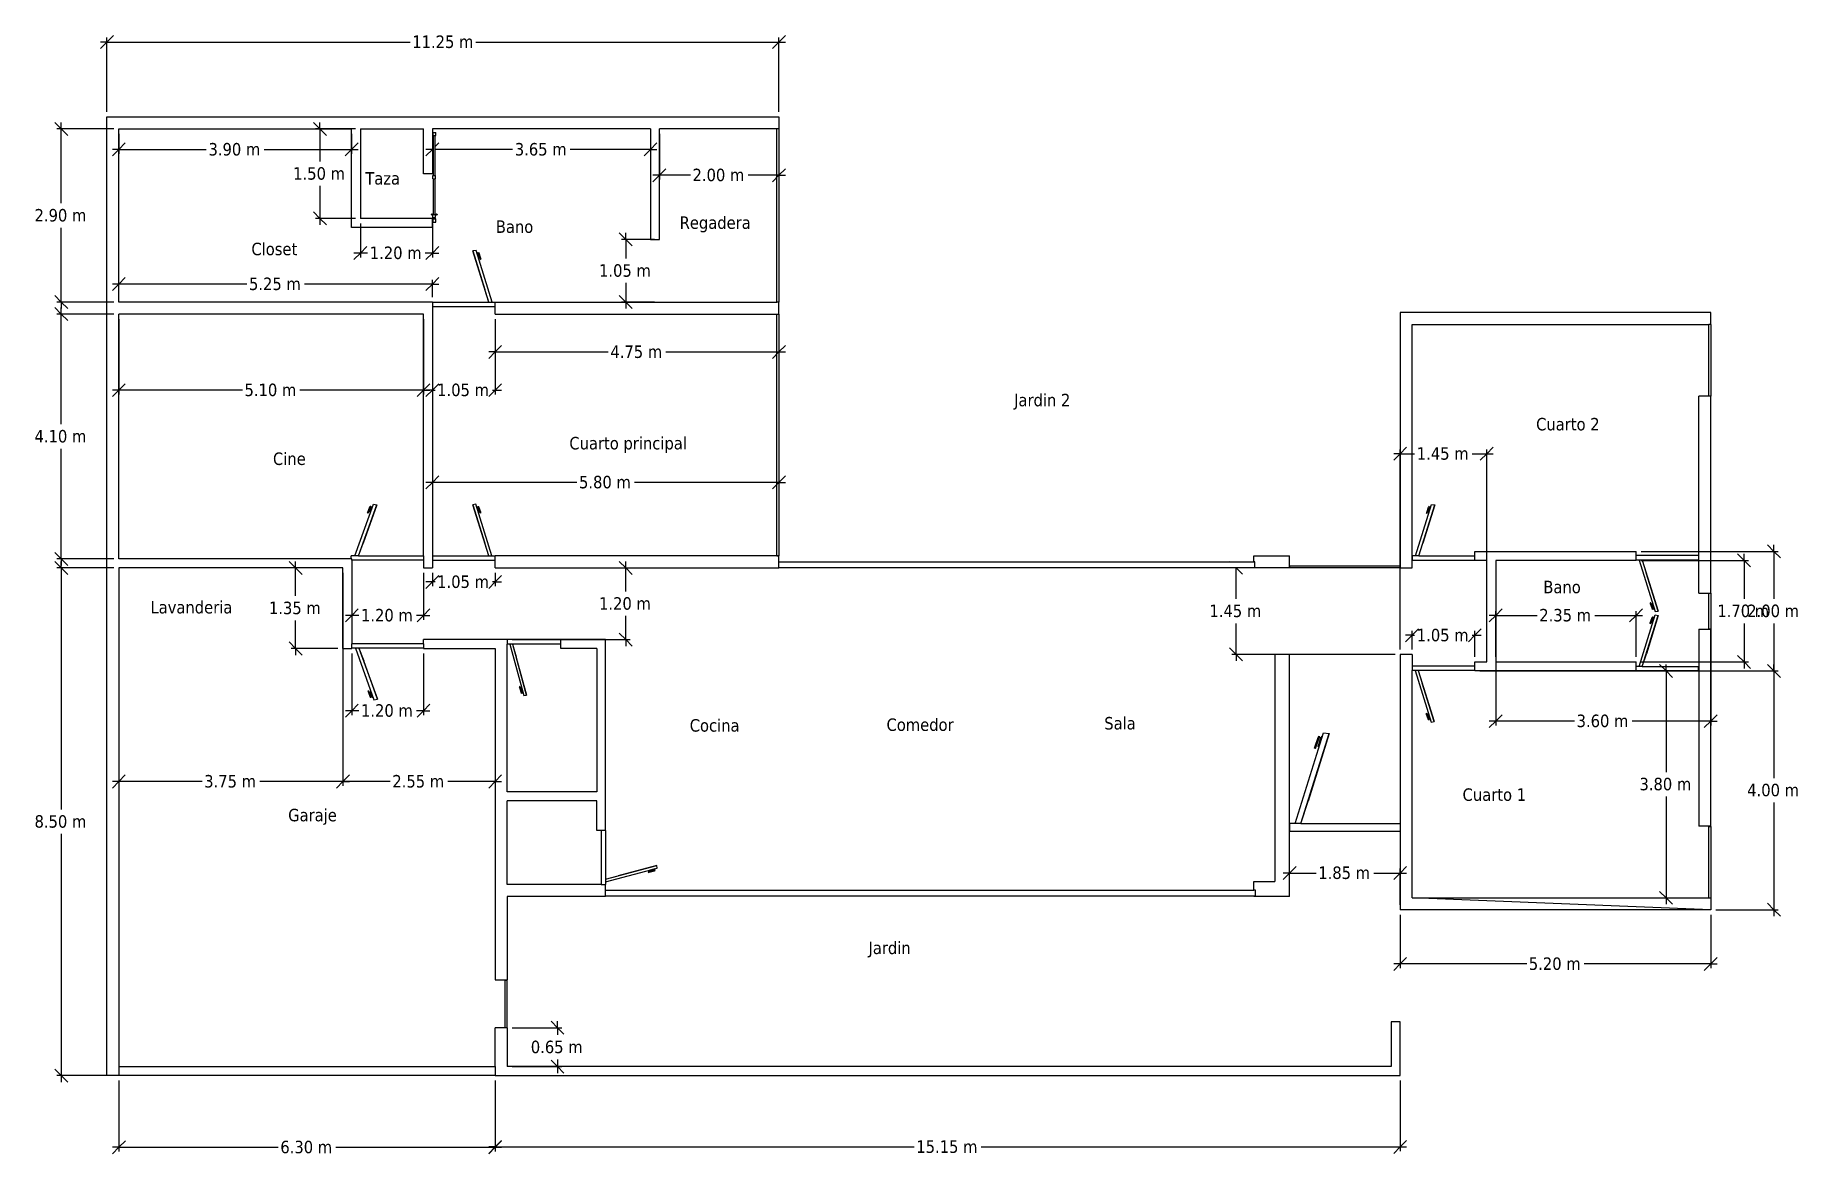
# Model space of a CAD drawing. Extents: x -14.8 to 14.7, y -9.4 to 9.4.
import ezdxf

# ---------------------------------------------------------------- set-up
doc = ezdxf.new("R2010")
doc.units = 0
doc.layers.get('0').update_dxf_attribs({"linetype": 'CONTINUOUS'})
doc.styles.add('TAHOMA', font='')
doc.styles.get('TAHOMA').set_extended_font_data('Tahoma')

msp = doc.modelspace()

# ---------------------------------------------------------------- linework, layer by layer
at = {"color": 250}
for p, q in [((-13.679, 9.143), (-13.571, 9.251)), ((-13.571, 9.251), (-13.679, 9.251)), ((-13.571, 9.251), (-13.462, 9.36)), ((-13.571, 8.08), (-13.571, 9.324)), ((-13.571, 9.251), (-8.495, 9.251)), ((-7.397, 9.251), (-2.321, 9.251)), ((-2.321, 9.251), (-2.429, 9.143)), ((-2.212, 9.36), (-2.321, 9.251)), ((-2.321, 8.08), (-2.321, 9.324)), ((-2.321, 9.251), (-2.212, 9.251)), ((-14.444, 7.905), (-14.335, 7.796)), ((-13.455, 7.796), (-14.408, 7.796)), ((-14.335, 7.796), (-14.335, 7.905)), ((-14.335, 7.796), (-14.227, 7.687)), ((-14.335, 6.551), (-14.335, 7.796)), ((-13.371, 7.712), (-13.371, 7.379)), ((-10.114, 7.905), (-10.006, 7.796)), ((-9.41, 7.796), (-10.078, 7.796)), ((-10.006, 7.796), (-10.006, 7.905)), ((-10.006, 7.796), (-9.897, 7.687)), ((-10.006, 7.796), (-10.006, 7.251)), ((-9.475, 7.712), (-9.475, 7.379)), ((-8.121, 7.712), (-8.121, 7.379)), ((-4.471, 7.712), (-4.471, 7.379)), ((-4.321, 7.712), (-4.321, 6.949)), ((-2.321, 7.712), (-2.321, 6.949)), ((-13.479, 7.343), (-13.371, 7.451)), ((-13.371, 7.451), (-13.479, 7.451)), ((-13.371, 7.451), (-13.262, 7.56)), ((-13.371, 7.451), (-11.906, 7.451)), ((-10.94, 7.451), (-9.475, 7.451)), ((-9.475, 7.451), (-9.584, 7.343)), ((-9.367, 7.56), (-9.475, 7.451)), ((-9.475, 7.451), (-9.367, 7.451)), ((-8.229, 7.343), (-8.121, 7.451)), ((-8.121, 7.451), (-8.229, 7.451)), ((-8.121, 7.451), (-8.111, 7.461)), ((-8.111, 7.451), (-8.121, 7.451)), ((-8.073, 7.499), (-8.012, 7.56)), ((-6.778, 7.451), (-8.073, 7.451)), ((-4.471, 7.451), (-5.813, 7.451)), ((-4.471, 7.451), (-4.579, 7.343)), ((-4.362, 7.56), (-4.471, 7.451)), ((-4.471, 7.451), (-4.362, 7.451)), ((-4.321, 7.021), (-4.212, 7.13)), ((-2.212, 7.13), (-2.321, 7.021)), ((-10.006, 6.841), (-10.006, 6.296)), ((-4.429, 6.912), (-4.321, 7.021)), ((-4.321, 7.021), (-4.429, 7.021)), ((-3.803, 7.021), (-4.321, 7.021)), ((-2.321, 7.021), (-2.838, 7.021)), ((-2.321, 7.021), (-2.429, 6.912)), ((-2.321, 7.021), (-2.212, 7.021)), ((-10.006, 6.296), (-10.114, 6.405)), ((-9.41, 6.296), (-10.078, 6.296)), ((-9.897, 6.188), (-10.006, 6.296)), ((-10.006, 6.296), (-10.006, 6.188)), ((-9.325, 6.212), (-9.325, 5.645)), ((-8.121, 6.212), (-8.121, 5.645)), ((-14.335, 4.896), (-14.335, 6.141)), ((-4.994, 6.055), (-4.885, 5.946)), ((-4.405, 5.946), (-4.958, 5.946)), ((-4.885, 5.946), (-4.885, 6.055)), ((-4.885, 5.946), (-4.776, 5.837)), ((-4.885, 5.946), (-4.885, 5.626)), ((-9.434, 5.609), (-9.325, 5.717)), ((-9.325, 5.717), (-9.434, 5.717)), ((-9.325, 5.717), (-9.217, 5.826)), ((-9.206, 5.717), (-9.325, 5.717)), ((-8.121, 5.717), (-8.24, 5.717)), ((-8.121, 5.717), (-8.229, 5.609)), ((-8.012, 5.826), (-8.121, 5.717)), ((-8.121, 5.717), (-8.012, 5.717)), ((-13.479, 5.089), (-13.371, 5.198)), ((-13.371, 5.198), (-13.479, 5.198)), ((-13.371, 5.198), (-13.262, 5.306)), ((-13.371, 4.98), (-13.371, 5.27)), ((-11.228, 5.198), (-13.371, 5.198)), ((-8.121, 5.198), (-10.263, 5.198)), ((-8.121, 5.198), (-8.229, 5.089)), ((-8.012, 5.306), (-8.121, 5.198)), ((-8.121, 4.98), (-8.121, 5.27)), ((-8.121, 5.198), (-8.012, 5.198)), ((-4.885, 5.216), (-4.885, 4.896)), ((-14.335, 4.896), (-14.444, 5.005)), ((-14.444, 4.805), (-14.335, 4.696)), ((-13.455, 4.896), (-14.408, 4.896)), ((-14.227, 4.787), (-14.335, 4.896)), ((-14.335, 4.896), (-14.335, 4.787)), ((-14.335, 4.696), (-14.335, 4.805)), ((-8.121, 4.812), (-8.121, 3.349)), ((-8.121, 4.812), (-8.121, 1.806)), ((-4.885, 4.896), (-4.994, 5.005)), ((-4.405, 4.896), (-4.958, 4.896)), ((-4.776, 4.787), (-4.885, 4.896)), ((-4.885, 4.896), (-4.885, 4.787)), ((-13.455, 4.696), (-14.408, 4.696)), ((-14.335, 4.696), (-14.227, 4.587)), ((-14.335, 2.851), (-14.335, 4.696)), ((-13.371, 4.612), (-13.371, 3.349)), ((-8.271, 4.612), (-8.271, 3.349)), ((-7.071, 4.612), (-7.071, 3.349)), ((-7.071, 4.612), (-7.071, 3.988)), ((-2.321, 4.612), (-2.321, 3.988)), ((-2.321, 4.612), (-2.321, 1.806)), ((-7.071, 4.061), (-6.962, 4.169)), ((-2.212, 4.169), (-2.321, 4.061)), ((-7.179, 3.952), (-7.071, 4.061)), ((-7.071, 4.061), (-7.179, 4.061)), ((-7.071, 4.061), (-5.178, 4.061)), ((-4.213, 4.061), (-2.321, 4.061)), ((-2.321, 4.061), (-2.429, 3.952)), ((-2.321, 4.061), (-2.212, 4.061)), ((-13.479, 3.313), (-13.371, 3.422)), ((-13.371, 3.422), (-13.479, 3.422)), ((-13.371, 3.422), (-13.262, 3.53)), ((-11.303, 3.422), (-13.371, 3.422)), ((-8.271, 3.422), (-10.338, 3.422)), ((-8.271, 3.422), (-8.379, 3.313)), ((-8.162, 3.53), (-8.271, 3.422)), ((-8.271, 3.422), (-8.162, 3.422)), ((-8.229, 3.313), (-8.121, 3.422)), ((-8.121, 3.422), (-8.229, 3.422)), ((-8.121, 3.422), (-8.012, 3.53)), ((-8.121, 3.422), (-8.078, 3.422)), ((-7.071, 3.422), (-7.179, 3.313)), ((-7.113, 3.422), (-7.071, 3.422)), ((-6.962, 3.53), (-7.071, 3.422)), ((-7.071, 3.422), (-6.962, 3.422)), ((-14.335, 0.596), (-14.335, 2.441)), ((8.079, 2.357), (8.188, 2.466)), ((8.079, -0.919), (8.079, 2.43)), ((9.638, 2.466), (9.53, 2.357)), ((9.53, -1.044), (9.53, 2.43)), ((7.971, 2.249), (8.079, 2.357)), ((8.079, 2.357), (7.971, 2.357)), ((8.079, 2.357), (8.322, 2.357)), ((9.287, 2.357), (9.53, 2.357)), ((9.53, 2.357), (9.421, 2.249)), ((9.53, 2.357), (9.638, 2.357)), ((-8.229, 1.77), (-8.121, 1.878)), ((-8.121, 1.878), (-8.229, 1.878)), ((-8.121, 1.878), (-8.012, 1.987)), ((-5.703, 1.878), (-8.121, 1.878)), ((-2.321, 1.878), (-4.738, 1.878)), ((-2.321, 1.878), (-2.429, 1.77)), ((-2.212, 1.987), (-2.321, 1.878)), ((-2.321, 1.878), (-2.212, 1.878)), ((-14.335, 0.596), (-14.444, 0.705)), ((-13.455, 0.596), (-14.408, 0.596)), ((-14.227, 0.487), (-14.335, 0.596)), ((-14.335, 0.596), (-14.335, 0.487)), ((12.114, 0.722), (14.408, 0.722)), ((13.727, 0.68), (13.836, 0.572)), ((13.836, 0.572), (13.836, 0.68)), ((14.227, 0.83), (14.335, 0.722)), ((14.335, 0.722), (14.335, 0.83)), ((14.335, 0.722), (14.444, 0.613)), ((14.335, 0.722), (14.335, -0.073)), ((-14.444, 0.555), (-14.335, 0.446)), ((-13.455, 0.446), (-14.408, 0.446)), ((-14.335, 0.446), (-14.335, 0.555)), ((-14.335, 0.446), (-14.227, 0.337)), ((-14.335, 0.446), (-14.335, -3.599)), ((-13.371, 0.362), (-13.371, -3.204)), ((-10.52, 0.555), (-10.411, 0.446)), ((-9.705, 0.446), (-10.484, 0.446)), ((-10.411, 0.446), (-10.411, 0.555)), ((-10.411, 0.446), (-10.303, 0.337)), ((-10.411, -0.024), (-10.411, 0.446)), ((-9.621, 0.362), (-9.621, -3.204)), ((-9.471, 0.512), (-9.471, -0.422)), ((-8.271, 0.362), (-8.271, -0.422)), ((-8.121, 0.362), (-8.121, 0.137)), ((-8.121, 0.21), (-8.012, 0.318)), ((-7.071, 0.362), (-7.071, 0.137)), ((-6.962, 0.318), (-7.071, 0.21)), ((-6.986, 0.446), (-4.813, 0.446)), ((-4.994, 0.555), (-4.885, 0.446)), ((-4.885, 0.446), (-4.885, 0.555)), ((-4.885, 0.446), (-4.776, 0.337)), ((-4.885, 0.051), (-4.885, 0.446)), ((5.224, 0.555), (5.231, 0.548)), ((7.995, 0.447), (5.26, 0.447)), ((5.331, 0.448), (5.332, 0.447)), ((5.332, 0.548), (5.332, 0.555)), ((5.332, 0.447), (5.332, 0.448)), ((5.332, 0.447), (5.441, 0.338)), ((5.332, -0.073), (5.332, 0.447)), ((9.68, 0.487), (9.68, -2.193)), ((12.114, 0.572), (13.908, 0.572)), ((13.836, 0.572), (13.945, 0.463)), ((13.836, 0.572), (13.836, -0.073)), ((-8.229, 0.101), (-8.121, 0.21)), ((-8.121, 0.21), (-8.229, 0.21)), ((-8.078, 0.21), (-8.121, 0.21)), ((-7.071, 0.21), (-7.179, 0.101)), ((-7.071, 0.21), (-7.113, 0.21)), ((-7.071, 0.21), (-6.962, 0.21)), ((-9.471, -0.35), (-9.362, -0.241)), ((-8.162, -0.241), (-8.271, -0.35)), ((9.68, -0.35), (9.788, -0.241)), ((9.68, -1.044), (9.68, -0.277)), ((12.138, -0.241), (12.03, -0.35)), ((12.03, -1.044), (12.03, -0.277)), ((13.279, -0.063), (13.279, -2.193)), ((-10.411, -0.904), (-10.411, -0.434)), ((-9.579, -0.458), (-9.471, -0.35)), ((-9.471, -0.35), (-9.579, -0.35)), ((-9.353, -0.35), (-9.471, -0.35)), ((-8.271, -0.35), (-8.388, -0.35)), ((-8.271, -0.35), (-8.379, -0.458)), ((-8.271, -0.35), (-8.162, -0.35)), ((-4.885, -0.754), (-4.885, -0.359)), ((5.332, -1.003), (5.332, -0.483)), ((8.279, -0.683), (8.388, -0.574)), ((9.438, -0.574), (9.33, -0.683)), ((9.571, -0.458), (9.68, -0.35)), ((9.68, -0.35), (9.571, -0.35)), ((9.68, -0.35), (10.372, -0.35)), ((11.337, -0.35), (12.03, -0.35)), ((12.03, -0.35), (11.921, -0.458)), ((12.03, -0.35), (12.138, -0.35)), ((13.836, -0.483), (13.836, -1.128)), ((14.335, -0.483), (14.335, -1.278)), ((-10.411, -0.904), (-10.52, -0.795)), ((-6.786, -0.754), (-4.813, -0.754)), ((-4.885, -0.754), (-4.994, -0.645)), ((-4.776, -0.863), (-4.885, -0.754)), ((-4.885, -0.754), (-4.885, -0.863)), ((8.171, -0.792), (8.279, -0.683)), ((8.279, -0.683), (8.171, -0.683)), ((8.279, -0.919), (8.279, -0.611)), ((8.279, -0.683), (8.322, -0.683)), ((9.33, -0.683), (9.221, -0.792)), ((9.287, -0.683), (9.33, -0.683)), ((9.33, -1.044), (9.33, -0.611)), ((9.33, -0.683), (9.438, -0.683)), ((-9.705, -0.904), (-10.484, -0.904)), ((-10.303, -1.013), (-10.411, -0.904)), ((-10.411, -0.904), (-10.411, -1.013)), ((-9.621, -0.988), (-9.621, -3.204)), ((-9.471, -0.988), (-9.471, -2.019)), ((-8.271, -0.988), (-8.271, -2.019)), ((-7.071, -0.988), (-7.071, -3.204)), ((5.332, -1.003), (5.224, -0.895)), ((7.995, -1.003), (5.26, -1.003)), ((5.441, -1.112), (5.332, -1.003)), ((5.332, -1.003), (5.332, -1.112)), ((12.114, -1.128), (13.908, -1.128)), ((12.423, -1.17), (12.531, -1.278)), ((12.531, -1.278), (12.531, -1.17)), ((13.836, -1.128), (13.727, -1.02)), ((13.945, -1.237), (13.836, -1.128)), ((13.836, -1.128), (13.836, -1.237)), ((14.335, -1.278), (14.227, -1.17)), ((14.227, -1.17), (14.335, -1.278)), ((14.335, -1.278), (14.335, -1.17)), ((9.414, -1.278), (12.604, -1.278)), ((12.114, -1.278), (14.408, -1.278)), ((12.114, -1.278), (14.408, -1.278)), ((12.531, -1.278), (12.64, -1.387)), ((12.531, -1.278), (12.531, -2.973)), ((14.444, -1.387), (14.335, -1.278)), ((14.335, -1.278), (14.335, -1.387)), ((14.335, -1.278), (14.444, -1.387)), ((14.335, -1.278), (14.335, -3.073)), ((-9.579, -2.055), (-9.471, -1.946)), ((-9.471, -1.946), (-9.579, -1.946)), ((-9.471, -1.946), (-9.362, -1.838)), ((-9.353, -1.946), (-9.471, -1.946)), ((-8.271, -1.946), (-8.388, -1.946)), ((-8.271, -1.946), (-8.379, -2.055)), ((-8.162, -1.838), (-8.271, -1.946)), ((-8.271, -1.946), (-8.162, -1.946)), ((9.68, -2.12), (9.788, -2.012)), ((13.388, -2.012), (13.279, -2.12)), ((9.571, -2.229), (9.68, -2.12)), ((9.68, -2.12), (9.571, -2.12)), ((10.997, -2.12), (9.68, -2.12)), ((13.279, -2.12), (11.962, -2.12)), ((13.279, -2.12), (13.171, -2.229)), ((13.279, -2.12), (13.388, -2.12)), ((-13.479, -3.24), (-13.371, -3.131)), ((-13.371, -3.131), (-13.479, -3.131)), ((-13.371, -3.131), (-13.262, -3.022)), ((-11.978, -3.131), (-13.371, -3.131)), ((-9.621, -3.131), (-11.013, -3.131)), ((-9.729, -3.24), (-9.621, -3.131)), ((-9.621, -3.131), (-9.729, -3.131)), ((-9.621, -3.131), (-9.729, -3.24)), ((-9.621, -3.131), (-9.512, -3.022)), ((-9.512, -3.022), (-9.621, -3.131)), ((-8.828, -3.131), (-9.621, -3.131)), ((-9.621, -3.131), (-9.512, -3.131)), ((-7.071, -3.131), (-7.863, -3.131)), ((-7.071, -3.131), (-7.179, -3.24)), ((-6.962, -3.022), (-7.071, -3.131)), ((-7.071, -3.131), (-6.962, -3.131)), ((12.531, -3.383), (12.531, -5.078)), ((14.335, -3.483), (14.335, -5.278)), ((-14.335, -4.009), (-14.335, -8.054)), ((6.121, -4.771), (6.229, -4.663)), ((6.229, -4.663), (6.121, -4.663)), ((6.229, -4.663), (6.338, -4.554)), ((6.229, -4.97), (6.229, -4.59)), ((6.229, -4.663), (6.672, -4.663)), ((7.637, -4.663), (8.079, -4.663)), ((8.079, -4.663), (7.971, -4.771)), ((8.188, -4.554), (8.079, -4.663)), ((8.079, -5.194), (8.079, -4.59)), ((8.079, -4.663), (8.188, -4.663)), ((12.531, -5.078), (12.423, -4.97)), ((8.364, -5.078), (12.604, -5.078)), ((12.64, -5.187), (12.531, -5.078)), ((12.531, -5.078), (12.531, -5.187)), ((13.364, -5.278), (14.408, -5.278)), ((14.335, -5.278), (14.227, -5.17)), ((14.444, -5.387), (14.335, -5.278)), ((14.335, -5.278), (14.335, -5.387)), ((8.079, -5.363), (8.079, -6.258)), ((13.279, -5.363), (13.279, -6.258)), ((7.971, -6.294), (8.079, -6.186)), ((8.079, -6.186), (7.971, -6.186)), ((8.079, -6.186), (8.188, -6.077)), ((10.197, -6.186), (8.079, -6.186)), ((13.279, -6.186), (11.162, -6.186)), ((13.279, -6.186), (13.171, -6.294)), ((13.388, -6.077), (13.279, -6.186)), ((13.279, -6.186), (13.388, -6.186)), ((-6.786, -7.254), (-5.955, -7.254)), ((-6.136, -7.145), (-6.028, -7.254)), ((-6.028, -7.254), (-6.028, -7.145)), ((-6.028, -7.254), (-5.919, -7.363)), ((-6.028, -7.254), (-6.028, -7.374)), ((-14.335, -8.054), (-14.444, -7.945)), ((-6.786, -7.904), (-5.955, -7.904)), ((-6.028, -7.904), (-6.136, -7.795)), ((-6.028, -7.784), (-6.028, -7.904)), ((-5.919, -8.013), (-6.028, -7.904)), ((-6.028, -7.904), (-6.028, -8.013)), ((-13.455, -8.054), (-14.408, -8.054)), ((-14.227, -8.163), (-14.335, -8.054)), ((-14.335, -8.054), (-14.335, -8.163)), ((-13.37, -8.138), (-13.37, -9.328)), ((-7.071, -8.138), (-7.071, -9.321)), ((-7.071, -8.138), (-7.071, -9.328)), ((8.079, -8.138), (8.079, -9.321)), ((-7.071, -9.249), (-6.962, -9.14)), ((8.188, -9.14), (8.079, -9.249)), ((-13.478, -9.364), (-13.37, -9.255)), ((-13.37, -9.255), (-13.478, -9.255)), ((-13.37, -9.255), (-13.261, -9.147)), ((-13.37, -9.255), (-10.703, -9.255)), ((-9.737, -9.255), (-7.071, -9.255)), ((-7.179, -9.357), (-7.071, -9.249)), ((-7.071, -9.249), (-7.179, -9.249)), ((-7.071, -9.255), (-7.179, -9.364)), ((-6.962, -9.147), (-7.071, -9.255)), ((-7.071, -9.249), (-0.057, -9.249)), ((-7.071, -9.255), (-6.962, -9.255)), ((1.066, -9.249), (8.079, -9.249)), ((8.079, -9.249), (7.971, -9.357)), ((8.079, -9.249), (8.188, -9.249))]:
    msp.add_line(p, q, dxfattribs=at)
for p, q in [((-13.571, 7.996), (-2.321, 7.996)), ((-13.571, -8.054), (-13.571, 7.996)), ((-2.321, 7.996), (-2.321, 7.796)), ((-13.371, 4.896), (-13.371, 7.796)), ((-13.371, 7.796), (-9.475, 7.796)), ((-9.475, 6.146), (-9.475, 7.796)), ((-9.325, 7.796), (-9.325, 6.296)), ((-9.325, 7.796), (-8.271, 7.796)), ((-8.271, 7.046), (-8.271, 7.796)), ((-4.471, 7.796), (-8.121, 7.796)), ((-8.121, 7.796), (-8.121, 7.046)), ((-8.112, 7.737), (-8.062, 7.737)), ((-8.112, 7.737), (-8.112, 7.686)), ((-8.112, 7.686), (-8.111, 7.686)), ((-8.111, 7.686), (-8.111, 7.013)), ((-8.111, 7.686), (-8.073, 7.686)), ((-8.073, 7.686), (-8.062, 7.686)), ((-8.073, 7.038), (-8.073, 7.686)), ((-8.062, 7.686), (-8.062, 7.737)), ((-4.471, 7.796), (-4.471, 5.946)), ((-4.471, 7.796), (-4.471, 7.796)), ((-4.321, 5.946), (-4.321, 7.796)), ((-2.353, 7.796), (-4.321, 7.796)), ((-2.321, 7.796), (-2.353, 7.796)), ((-2.353, 4.896), (-2.353, 7.796)), ((-2.321, 7.796), (-2.321, 4.896)), ((-8.121, 7.046), (-8.271, 7.046)), ((-8.112, 6.962), (-8.112, 7.013)), ((-8.112, 7.013), (-8.111, 7.013)), ((-8.111, 6.962), (-8.112, 6.962)), ((-8.111, 7.013), (-8.073, 7.013)), ((-8.111, 6.962), (-8.073, 6.962)), ((-8.111, 6.962), (-8.111, 6.363)), ((-8.073, 7.013), (-8.073, 7.038)), ((-8.073, 7.038), (-8.073, 7.038)), ((-8.073, 7.013), (-8.073, 7.038)), ((-8.072, 7.013), (-8.073, 7.013)), ((-8.073, 7.013), (-8.073, 7.013)), ((-8.073, 6.363), (-8.073, 6.962)), ((-8.073, 6.363), (-8.073, 6.962)), ((-8.072, 6.962), (-8.073, 6.962)), ((-8.073, 6.962), (-8.073, 6.962)), ((-8.072, 6.962), (-8.072, 7.013)), ((-8.121, 6.296), (-9.325, 6.296)), ((-8.141, 6.363), (-8.139, 6.367)), ((-8.141, 6.363), (-8.139, 6.358)), ((-8.139, 6.367), (-8.136, 6.37)), ((-8.139, 6.358), (-8.136, 6.355)), ((-8.132, 6.372), (-8.136, 6.37)), ((-8.136, 6.355), (-8.132, 6.354)), ((-8.127, 6.37), (-8.132, 6.372)), ((-8.127, 6.355), (-8.132, 6.354)), ((-8.124, 6.367), (-8.127, 6.37)), ((-8.127, 6.355), (-8.124, 6.358)), ((-8.124, 6.367), (-8.123, 6.363)), ((-8.124, 6.358), (-8.123, 6.363)), ((-8.121, 6.146), (-8.121, 6.296)), ((-8.112, 6.312), (-8.112, 6.363)), ((-8.112, 6.363), (-8.111, 6.363)), ((-8.111, 6.312), (-8.112, 6.312)), ((-8.111, 6.288), (-8.112, 6.288)), ((-8.112, 6.288), (-8.112, 6.237)), ((-8.112, 6.237), (-8.062, 6.237)), ((-8.111, 6.363), (-8.073, 6.363)), ((-8.111, 6.312), (-8.073, 6.312)), ((-8.111, 6.312), (-8.111, 6.288)), ((-8.111, 6.288), (-8.073, 6.288)), ((-8.072, 6.363), (-8.073, 6.363)), ((-8.073, 6.363), (-8.073, 6.363)), ((-8.073, 6.288), (-8.073, 6.312)), ((-8.073, 6.288), (-8.073, 6.312)), ((-8.072, 6.312), (-8.073, 6.312)), ((-8.073, 6.312), (-8.073, 6.312)), ((-8.062, 6.288), (-8.073, 6.288)), ((-8.073, 6.288), (-8.073, 6.288)), ((-8.072, 6.312), (-8.072, 6.363)), ((-8.062, 6.237), (-8.062, 6.288)), ((-8.059, 6.367), (-8.061, 6.363)), ((-8.059, 6.358), (-8.061, 6.363)), ((-8.056, 6.37), (-8.059, 6.367)), ((-8.059, 6.358), (-8.056, 6.355)), ((-8.052, 6.372), (-8.056, 6.37)), ((-8.052, 6.354), (-8.056, 6.355)), ((-8.047, 6.37), (-8.052, 6.372)), ((-8.052, 6.354), (-8.047, 6.355)), ((-8.047, 6.37), (-8.044, 6.367)), ((-8.047, 6.355), (-8.044, 6.358)), ((-8.044, 6.367), (-8.043, 6.363)), ((-8.044, 6.358), (-8.043, 6.363)), ((-8.121, 6.146), (-9.475, 6.146)), ((-4.471, 5.946), (-4.321, 5.946)), ((-7.391, 5.76), (-7.443, 5.752)), ((-7.443, 5.752), (-7.244, 5.109)), ((-7.175, 4.897), (-7.443, 5.752)), ((-7.123, 4.897), (-7.391, 5.76)), ((-7.379, 5.722), (-7.371, 5.724)), ((-7.379, 5.722), (-7.346, 5.627)), ((-7.365, 5.707), (-7.371, 5.724)), ((-7.365, 5.707), (-7.35, 5.712)), ((-7.365, 5.707), (-7.358, 5.686)), ((-7.358, 5.686), (-7.343, 5.691)), ((-7.358, 5.686), (-7.338, 5.629)), ((-7.354, 5.722), (-7.344, 5.725)), ((-7.354, 5.722), (-7.35, 5.712)), ((-7.35, 5.712), (-7.34, 5.715)), ((-7.35, 5.712), (-7.343, 5.691)), ((-7.346, 5.627), (-7.338, 5.629)), ((-7.34, 5.715), (-7.344, 5.725)), ((-7.343, 5.691), (-7.319, 5.621)), ((-7.309, 5.624), (-7.34, 5.715)), ((-7.319, 5.621), (-7.309, 5.624)), ((-7.316, 5.611), (-7.319, 5.621)), ((-7.316, 5.611), (-7.306, 5.614)), ((-7.306, 5.614), (-7.309, 5.624)), ((-7.175, 4.897), (-7.244, 5.109)), ((-8.121, 4.896), (-13.371, 4.896)), ((-8.121, 4.896), (-8.121, 0.446)), ((-8.115, 4.822), (-8.115, 4.897)), ((-8.115, 4.897), (-7.175, 4.897)), ((-8.115, 4.822), (-7.071, 4.822)), ((-7.175, 4.897), (-7.123, 4.897)), ((-7.123, 4.897), (-7.071, 4.897)), ((-7.071, 4.896), (-7.071, 4.897)), ((-7.071, 4.822), (-7.071, 4.896)), ((-7.071, 4.896), (-2.353, 4.896)), ((-7.071, 4.696), (-7.071, 4.822)), ((-2.321, 4.896), (-2.353, 4.896)), ((-2.321, 4.696), (-2.321, 4.896)), ((13.279, 4.722), (8.079, 4.722)), ((8.079, 4.722), (8.079, 0.482)), ((13.279, 4.522), (13.279, 4.722)), ((-13.371, 0.596), (-13.371, 4.696)), ((-8.271, 4.696), (-13.371, 4.696)), ((-8.271, 0.649), (-8.271, 4.696)), ((-7.071, 4.696), (-2.321, 4.696)), ((-2.354, 4.694), (-2.322, 4.694)), ((-2.354, 0.649), (-2.354, 4.694)), ((-2.322, 4.694), (-2.322, 0.649)), ((8.279, 0.447), (8.279, 4.522)), ((8.279, 4.522), (13.249, 4.522)), ((13.279, 4.522), (13.249, 4.522)), ((13.249, 3.322), (13.249, 4.522)), ((13.279, 4.522), (13.282, 4.522)), ((13.279, 4.522), (13.279, 4.522)), ((13.282, 4.522), (13.282, 3.319)), ((13.249, 3.322), (13.079, 3.322)), ((13.079, 0.022), (13.079, 3.322)), ((13.279, 3.322), (13.249, 3.322)), ((13.279, 3.319), (13.279, 3.322)), ((13.279, 0.022), (13.279, 3.319)), ((13.279, 3.319), (13.282, 3.319)), ((-9.419, 0.649), (-9.108, 1.511)), ((-9.358, 0.649), (-9.049, 1.504)), ((-9.049, 1.504), (-9.278, 0.86)), ((-9.163, 1.476), (-9.167, 1.466)), ((-9.151, 1.473), (-9.163, 1.476)), ((-9.132, 1.476), (-9.138, 1.458)), ((-9.122, 1.473), (-9.132, 1.476)), ((-9.108, 1.511), (-9.049, 1.504)), ((-7.393, 1.511), (-7.444, 1.504)), ((-7.444, 1.504), (-7.246, 0.86)), ((-7.177, 0.649), (-7.444, 1.504)), ((-7.125, 0.649), (-7.393, 1.511)), ((-7.381, 1.473), (-7.373, 1.476)), ((-7.367, 1.458), (-7.373, 1.476)), ((-7.356, 1.473), (-7.346, 1.476)), ((-7.342, 1.466), (-7.346, 1.476)), ((8.337, 0.646), (8.606, 1.508)), ((8.39, 0.646), (8.657, 1.501)), ((8.657, 1.501), (8.459, 0.857)), ((8.606, 1.508), (8.657, 1.501)), ((-9.207, 1.365), (-9.203, 1.376)), ((-9.196, 1.362), (-9.207, 1.365)), ((-9.203, 1.376), (-9.167, 1.466)), ((-9.191, 1.372), (-9.203, 1.376)), ((-9.196, 1.362), (-9.191, 1.372)), ((-9.191, 1.372), (-9.164, 1.442)), ((-9.169, 1.381), (-9.147, 1.438)), ((-9.16, 1.378), (-9.169, 1.381)), ((-9.155, 1.463), (-9.167, 1.466)), ((-9.155, 1.463), (-9.164, 1.442)), ((-9.147, 1.438), (-9.164, 1.442)), ((-9.16, 1.378), (-9.122, 1.473)), ((-9.151, 1.473), (-9.155, 1.463)), ((-9.138, 1.458), (-9.155, 1.463)), ((-9.138, 1.458), (-9.147, 1.438)), ((-7.381, 1.473), (-7.348, 1.378)), ((-7.367, 1.458), (-7.352, 1.463)), ((-7.367, 1.458), (-7.36, 1.438)), ((-7.36, 1.438), (-7.345, 1.442)), ((-7.36, 1.438), (-7.34, 1.381)), ((-7.356, 1.473), (-7.352, 1.463)), ((-7.352, 1.463), (-7.342, 1.466)), ((-7.352, 1.463), (-7.345, 1.442)), ((-7.348, 1.378), (-7.34, 1.381)), ((-7.345, 1.442), (-7.321, 1.372)), ((-7.311, 1.376), (-7.342, 1.466)), ((-7.321, 1.372), (-7.311, 1.376)), ((-7.317, 1.362), (-7.321, 1.372)), ((-7.317, 1.362), (-7.308, 1.365)), ((-7.308, 1.365), (-7.311, 1.376)), ((8.52, 1.362), (8.524, 1.373)), ((8.53, 1.359), (8.52, 1.362)), ((8.524, 1.373), (8.555, 1.463)), ((8.534, 1.37), (8.524, 1.373)), ((8.53, 1.359), (8.534, 1.37)), ((8.534, 1.37), (8.558, 1.439)), ((8.553, 1.378), (8.572, 1.435)), ((8.561, 1.375), (8.553, 1.378)), ((8.558, 1.474), (8.555, 1.463)), ((8.565, 1.46), (8.555, 1.463)), ((8.568, 1.47), (8.558, 1.474)), ((8.565, 1.46), (8.558, 1.439)), ((8.572, 1.435), (8.558, 1.439)), ((8.561, 1.375), (8.593, 1.47)), ((8.568, 1.47), (8.565, 1.46)), ((8.58, 1.456), (8.565, 1.46)), ((8.58, 1.456), (8.572, 1.435)), ((8.585, 1.473), (8.58, 1.456)), ((8.593, 1.47), (8.585, 1.473)), ((-9.479, 0.596), (-13.371, 0.596)), ((-9.419, 0.649), (-9.479, 0.649)), ((-9.479, 0.596), (-9.479, 0.649)), ((-9.471, 0.596), (-9.479, 0.596)), ((-9.471, 0.573), (-9.471, 0.596)), ((-9.358, 0.649), (-9.419, 0.649)), ((-9.358, 0.649), (-9.278, 0.86)), ((-9.358, 0.649), (-8.271, 0.649)), ((-8.271, 0.649), (-8.271, 0.573)), ((-8.116, 0.573), (-8.116, 0.649)), ((-8.116, 0.649), (-7.177, 0.649)), ((-7.177, 0.649), (-7.246, 0.86)), ((-7.177, 0.649), (-7.125, 0.649)), ((-7.125, 0.649), (-7.072, 0.649)), ((-7.072, 0.573), (-7.072, 0.649)), ((-2.321, 0.646), (-7.071, 0.646)), ((-7.071, 0.446), (-7.071, 0.646)), ((-2.354, 0.649), (-2.322, 0.649)), ((-2.321, 0.548), (-2.321, 0.646)), ((5.629, 0.646), (6.229, 0.646)), ((5.629, 0.548), (5.629, 0.646)), ((6.229, 0.482), (6.229, 0.646)), ((8.337, 0.646), (8.285, 0.646)), ((8.285, 0.57), (8.285, 0.646)), ((8.39, 0.646), (8.337, 0.646)), ((8.39, 0.646), (8.459, 0.857)), ((8.39, 0.646), (9.329, 0.646)), ((9.329, 0.57), (9.329, 0.646)), ((9.33, 0.722), (12.03, 0.722)), ((9.33, 0.572), (9.33, 0.722)), ((12.03, 0.652), (12.03, 0.722)), ((12.03, 0.576), (12.03, 0.652)), ((13.071, 0.652), (12.03, 0.652)), ((13.071, 0.652), (13.071, 0.576)), ((-13.371, 0.446), (-13.371, -8.054)), ((-9.621, 0.446), (-13.371, 0.446)), ((-9.621, -0.904), (-9.621, 0.446)), ((-9.471, 0.573), (-9.471, -0.824)), ((-8.271, 0.573), (-9.471, 0.573)), ((-8.271, 0.573), (-8.271, 0.446)), ((-8.271, 0.446), (-8.121, 0.446)), ((-8.116, 0.573), (-7.072, 0.573)), ((-7.071, 0.446), (-2.321, 0.446)), ((-2.321, 0.448), (-2.321, 0.548)), ((-2.321, 0.548), (5.629, 0.548)), ((-2.321, 0.446), (-2.321, 0.448)), ((5.629, 0.448), (-2.321, 0.448)), ((5.646, 0.548), (5.629, 0.548)), ((5.629, 0.447), (5.629, 0.448)), ((5.646, 0.448), (5.629, 0.448)), ((6.229, 0.447), (5.629, 0.447)), ((5.646, 0.448), (5.646, 0.548)), ((6.228, 0.482), (6.228, 0.449)), ((6.229, 0.482), (6.228, 0.482)), ((6.229, 0.449), (6.228, 0.449)), ((6.229, 0.449), (6.229, 0.482)), ((6.229, 0.482), (8.079, 0.482)), ((6.229, 0.447), (6.229, 0.449)), ((8.079, 0.449), (6.229, 0.449)), ((8.079, 0.482), (8.079, 0.449)), ((8.081, 0.482), (8.079, 0.482)), ((8.079, 0.449), (8.079, 0.447)), ((8.081, 0.449), (8.079, 0.449)), ((8.079, 0.447), (8.279, 0.447)), ((8.081, 0.482), (8.081, 0.449)), ((9.329, 0.57), (8.285, 0.57)), ((9.53, 0.572), (9.33, 0.572)), ((9.53, -1.128), (9.53, 0.572)), ((9.68, 0.572), (9.68, -1.128)), ((12.03, 0.572), (9.68, 0.572)), ((12.03, 0.572), (12.03, 0.576)), ((12.079, 0.576), (12.03, 0.576)), ((12.079, 0.576), (12.347, -0.286)), ((12.131, 0.576), (12.079, 0.576)), ((12.131, 0.576), (12.2, 0.365)), ((12.131, 0.576), (12.399, -0.279)), ((13.071, 0.576), (12.131, 0.576)), ((12.399, -0.279), (12.2, 0.365)), ((13.079, 0.022), (13.247, 0.022)), ((13.247, 0.022), (13.279, 0.022)), ((13.247, -0.577), (13.247, 0.022)), ((13.279, 0.022), (13.279, -0.577)), ((12.271, -0.137), (12.262, -0.14)), ((12.262, -0.14), (12.265, -0.151)), ((12.275, -0.147), (12.265, -0.151)), ((12.265, -0.151), (12.296, -0.241)), ((12.271, -0.137), (12.275, -0.147)), ((12.299, -0.217), (12.275, -0.147)), ((12.302, -0.153), (12.294, -0.156)), ((12.314, -0.213), (12.294, -0.156)), ((12.306, -0.238), (12.296, -0.241)), ((12.296, -0.241), (12.3, -0.251)), ((12.314, -0.213), (12.299, -0.217)), ((12.306, -0.238), (12.299, -0.217)), ((12.31, -0.248), (12.3, -0.251)), ((12.335, -0.248), (12.302, -0.153)), ((12.321, -0.233), (12.306, -0.238)), ((12.31, -0.248), (12.306, -0.238)), ((12.321, -0.233), (12.314, -0.213)), ((12.321, -0.233), (12.327, -0.251)), ((12.335, -0.248), (12.327, -0.251)), ((12.347, -0.286), (12.399, -0.279)), ((12.08, -1.204), (12.348, -0.341)), ((12.132, -1.204), (12.4, -0.349)), ((12.4, -0.349), (12.202, -0.992)), ((12.263, -0.487), (12.267, -0.477)), ((12.273, -0.49), (12.263, -0.487)), ((12.267, -0.477), (12.298, -0.386)), ((12.276, -0.48), (12.267, -0.477)), ((12.273, -0.49), (12.276, -0.48)), ((12.276, -0.48), (12.3, -0.41)), ((12.296, -0.472), (12.315, -0.415)), ((12.304, -0.474), (12.296, -0.472)), ((12.301, -0.376), (12.298, -0.386)), ((12.308, -0.389), (12.298, -0.386)), ((12.308, -0.389), (12.3, -0.41)), ((12.315, -0.415), (12.3, -0.41)), ((12.311, -0.379), (12.301, -0.376)), ((12.304, -0.474), (12.336, -0.379)), ((12.311, -0.379), (12.308, -0.389)), ((12.322, -0.394), (12.308, -0.389)), ((12.322, -0.394), (12.315, -0.415)), ((12.328, -0.377), (12.322, -0.394)), ((12.336, -0.379), (12.328, -0.377)), ((12.348, -0.341), (12.4, -0.349)), ((13.079, -0.578), (13.279, -0.578)), ((13.079, -0.578), (13.079, -3.878)), ((13.247, -0.577), (13.279, -0.577)), ((13.279, -3.878), (13.279, -0.578)), ((-9.471, -0.899), (-9.471, -0.824)), ((-8.271, -0.824), (-9.471, -0.824)), ((-8.271, -0.824), (-8.271, -0.754)), ((-6.871, -0.754), (-8.271, -0.754)), ((-8.271, -0.824), (-8.271, -0.899)), ((-6.871, -0.754), (-6.871, -0.754)), ((-6.871, -0.754), (-6.871, -0.83)), ((-5.971, -0.754), (-6.871, -0.754)), ((-6.871, -3.304), (-6.871, -0.83)), ((-6.825, -0.83), (-6.871, -0.83)), ((-6.825, -0.83), (-6.593, -1.693)), ((-6.78, -0.83), (-6.825, -0.83)), ((-6.78, -0.83), (-6.72, -1.041)), ((-6.78, -0.83), (-6.549, -1.685)), ((-5.971, -0.83), (-6.78, -0.83)), ((-5.221, -0.754), (-5.971, -0.754)), ((-5.971, -0.83), (-5.971, -0.754)), ((-5.971, -0.754), (-5.971, -0.754)), ((-5.971, -0.904), (-5.971, -0.83)), ((-5.221, -3.954), (-5.221, -0.754)), ((-9.621, -0.904), (-9.471, -0.904)), ((-9.411, -0.899), (-9.471, -0.899)), ((-9.471, -0.904), (-9.471, -0.899)), ((-9.411, -0.899), (-9.102, -1.762)), ((-9.351, -0.899), (-9.411, -0.899)), ((-9.351, -0.899), (-9.271, -1.111)), ((-9.351, -0.899), (-9.043, -1.754)), ((-8.271, -0.899), (-9.351, -0.899)), ((-9.043, -1.754), (-9.271, -1.111)), ((-8.271, -0.904), (-8.271, -0.899)), ((-8.271, -0.904), (-7.071, -0.904)), ((-7.071, -0.904), (-7.071, -6.454)), ((-6.549, -1.685), (-6.72, -1.041)), ((-5.371, -0.904), (-5.971, -0.904)), ((-5.371, -0.904), (-5.371, -3.304)), ((5.979, -1.005), (5.979, -4.804)), ((6.229, -1.005), (5.979, -1.005)), ((6.229, -5.054), (6.229, -1.005)), ((8.079, -1.003), (8.079, -3.833)), ((8.279, -1.003), (8.079, -1.003)), ((8.279, -1.003), (8.279, -1.198)), ((9.33, -1.128), (9.53, -1.128)), ((9.33, -1.278), (9.33, -1.128)), ((9.68, -1.128), (12.03, -1.128)), ((12.03, -1.204), (12.03, -1.128)), ((12.132, -1.204), (12.202, -0.992)), ((8.279, -1.198), (8.279, -1.274)), ((9.321, -1.198), (8.279, -1.198)), ((8.279, -5.078), (8.279, -1.274)), ((8.329, -1.274), (8.279, -1.274)), ((8.329, -1.274), (8.597, -2.136)), ((8.381, -1.274), (8.329, -1.274)), ((8.381, -1.274), (8.45, -1.485)), ((8.381, -1.274), (8.649, -2.129)), ((9.321, -1.274), (8.381, -1.274)), ((9.321, -1.198), (9.321, -1.274)), ((12.028, -1.278), (9.33, -1.278)), ((12.028, -1.279), (12.028, -1.278)), ((12.03, -1.278), (12.028, -1.278)), ((13.072, -1.279), (12.028, -1.279)), ((12.08, -1.204), (12.03, -1.204)), ((12.03, -1.278), (12.03, -1.204)), ((12.132, -1.204), (12.08, -1.204)), ((12.132, -1.204), (13.072, -1.204)), ((13.072, -1.279), (13.072, -1.204)), ((-9.189, -1.613), (-9.201, -1.616)), ((-9.201, -1.616), (-9.196, -1.626)), ((-9.185, -1.623), (-9.196, -1.626)), ((-9.196, -1.626), (-9.161, -1.717)), ((-9.189, -1.613), (-9.185, -1.623)), ((-9.158, -1.693), (-9.185, -1.623)), ((-9.154, -1.629), (-9.163, -1.631)), ((-9.141, -1.688), (-9.163, -1.631)), ((-9.149, -1.714), (-9.161, -1.717)), ((-9.161, -1.717), (-9.157, -1.727)), ((-9.141, -1.688), (-9.158, -1.693)), ((-9.149, -1.714), (-9.158, -1.693)), ((-9.145, -1.724), (-9.157, -1.727)), ((-9.116, -1.724), (-9.154, -1.629)), ((-9.132, -1.709), (-9.149, -1.714)), ((-9.145, -1.724), (-9.149, -1.714)), ((-9.132, -1.709), (-9.141, -1.688)), ((-9.132, -1.709), (-9.126, -1.726)), ((-9.116, -1.724), (-9.126, -1.726)), ((-9.102, -1.762), (-9.043, -1.754)), ((-6.659, -1.543), (-6.667, -1.547)), ((-6.667, -1.547), (-6.664, -1.557)), ((-6.656, -1.554), (-6.664, -1.557)), ((-6.664, -1.557), (-6.637, -1.647)), ((-6.659, -1.543), (-6.656, -1.554)), ((-6.635, -1.623), (-6.656, -1.554)), ((-6.632, -1.559), (-6.639, -1.562)), ((-6.622, -1.619), (-6.639, -1.562)), ((-6.629, -1.644), (-6.637, -1.647)), ((-6.637, -1.647), (-6.634, -1.658)), ((-6.622, -1.619), (-6.635, -1.623)), ((-6.629, -1.644), (-6.635, -1.623)), ((-6.626, -1.654), (-6.634, -1.658)), ((-6.604, -1.654), (-6.632, -1.559)), ((-6.616, -1.64), (-6.629, -1.644)), ((-6.626, -1.654), (-6.629, -1.644)), ((-6.616, -1.64), (-6.622, -1.619)), ((-6.616, -1.64), (-6.611, -1.657)), ((-6.604, -1.654), (-6.611, -1.657)), ((-6.593, -1.693), (-6.549, -1.685)), ((8.649, -2.129), (8.45, -1.485)), ((8.521, -1.987), (8.512, -1.99)), ((8.512, -1.99), (8.515, -2.001)), ((8.525, -1.997), (8.515, -2.001)), ((8.515, -2.001), (8.546, -2.091)), ((8.521, -1.987), (8.525, -1.997)), ((8.549, -2.067), (8.525, -1.997)), ((8.552, -2.003), (8.544, -2.006)), ((8.564, -2.063), (8.544, -2.006)), ((8.564, -2.063), (8.549, -2.067)), ((8.585, -2.098), (8.552, -2.003)), ((8.571, -2.083), (8.564, -2.063)), ((6.323, -3.833), (6.798, -2.315)), ((6.415, -3.833), (6.889, -2.328)), ((6.889, -2.328), (6.538, -3.461)), ((6.798, -2.315), (6.889, -2.328)), ((8.556, -2.088), (8.546, -2.091)), ((8.546, -2.091), (8.55, -2.101)), ((8.556, -2.088), (8.549, -2.067)), ((8.56, -2.098), (8.55, -2.101)), ((8.571, -2.083), (8.556, -2.088)), ((8.56, -2.098), (8.556, -2.088)), ((8.571, -2.083), (8.577, -2.101)), ((8.585, -2.098), (8.577, -2.101)), ((8.597, -2.136), (8.649, -2.129)), ((6.647, -2.572), (6.653, -2.554)), ((6.664, -2.577), (6.647, -2.572)), ((6.653, -2.554), (6.708, -2.394)), ((6.67, -2.559), (6.653, -2.554)), ((6.664, -2.577), (6.67, -2.559)), ((6.67, -2.559), (6.713, -2.437)), ((6.704, -2.545), (6.739, -2.445)), ((6.718, -2.549), (6.704, -2.545)), ((6.714, -2.376), (6.708, -2.394)), ((6.725, -2.4), (6.708, -2.394)), ((6.725, -2.4), (6.713, -2.437)), ((6.739, -2.445), (6.713, -2.437)), ((6.732, -2.382), (6.714, -2.376)), ((6.718, -2.549), (6.776, -2.382)), ((6.732, -2.382), (6.725, -2.4)), ((6.752, -2.408), (6.725, -2.4)), ((6.752, -2.408), (6.739, -2.445)), ((6.762, -2.378), (6.752, -2.408)), ((6.776, -2.382), (6.762, -2.378)), ((-5.371, -3.304), (-6.871, -3.304)), ((-5.371, -3.454), (-6.871, -3.454)), ((-6.871, -4.854), (-6.871, -3.454)), ((-5.371, -3.954), (-5.371, -3.454)), ((6.415, -3.833), (6.538, -3.461)), ((6.323, -3.833), (6.23, -3.833)), ((6.23, -3.966), (6.23, -3.833)), ((6.415, -3.833), (6.323, -3.833)), ((6.415, -3.833), (8.079, -3.833)), ((8.079, -3.833), (8.079, -3.966)), ((-5.297, -3.954), (-5.371, -3.954)), ((-5.221, -3.954), (-5.297, -3.954)), ((-5.297, -3.954), (-5.297, -4.854)), ((-5.221, -3.954), (-5.221, -3.954)), ((-5.221, -3.954), (-5.221, -4.768)), ((8.079, -3.966), (6.23, -3.966)), ((8.079, -3.966), (8.079, -5.278)), ((13.279, -3.878), (13.079, -3.878)), ((13.247, -3.882), (13.279, -3.882)), ((13.247, -5.077), (13.247, -3.882)), ((13.279, -3.882), (13.279, -5.077)), ((-5.221, -4.768), (-4.366, -4.536)), ((-5.221, -4.813), (-4.359, -4.581)), ((-5.221, -4.768), (-5.01, -4.708)), ((-4.366, -4.536), (-5.01, -4.708)), ((-4.508, -4.646), (-4.498, -4.643)), ((-4.508, -4.646), (-4.505, -4.654)), ((-4.505, -4.654), (-4.494, -4.651)), ((-4.428, -4.622), (-4.498, -4.643)), ((-4.498, -4.643), (-4.494, -4.651)), ((-4.494, -4.651), (-4.404, -4.624)), ((-4.397, -4.591), (-4.492, -4.619)), ((-4.492, -4.619), (-4.489, -4.626)), ((-4.432, -4.609), (-4.489, -4.626)), ((-4.412, -4.603), (-4.432, -4.609)), ((-4.432, -4.609), (-4.428, -4.622)), ((-4.407, -4.616), (-4.428, -4.622)), ((-4.412, -4.603), (-4.394, -4.598)), ((-4.412, -4.603), (-4.407, -4.616)), ((-4.397, -4.613), (-4.407, -4.616)), ((-4.407, -4.616), (-4.404, -4.624)), ((-4.404, -4.624), (-4.394, -4.621)), ((-4.397, -4.591), (-4.394, -4.598)), ((-4.397, -4.613), (-4.394, -4.621)), ((-4.359, -4.581), (-4.366, -4.536)), ((-5.297, -4.854), (-6.871, -4.854)), ((-5.297, -4.854), (-5.221, -4.854)), ((-5.221, -4.768), (-5.221, -4.813)), ((-5.221, -4.813), (-5.221, -4.854)), ((-5.221, -4.953), (-5.221, -4.854)), ((-5.221, -4.854), (-5.221, -4.854)), ((-5.221, -5.053), (-5.221, -4.953)), ((-5.221, -4.953), (-5.221, -4.953)), ((-5.221, -4.953), (5.629, -4.953)), ((5.629, -4.804), (5.979, -4.804)), ((5.629, -4.953), (5.629, -4.804)), ((5.659, -4.953), (5.629, -4.953)), ((5.659, -5.053), (5.659, -4.953)), ((-6.871, -5.054), (-6.871, -6.454)), ((-5.221, -5.054), (-6.871, -5.054)), ((-5.221, -5.054), (-5.221, -5.053)), ((-5.221, -5.053), (-5.221, -5.053)), ((5.629, -5.053), (-5.221, -5.053)), ((5.629, -5.054), (5.629, -5.053)), ((5.659, -5.053), (5.629, -5.053)), ((6.229, -5.054), (5.629, -5.054)), ((13.279, -5.278), (8.079, -5.278)), ((8.279, -5.078), (13.247, -5.077)), ((13.279, -5.278), (8.279, -5.078)), ((13.247, -5.077), (13.279, -5.077)), ((13.279, -5.077), (13.279, -5.278)), ((-7.071, -6.454), (-6.871, -6.454)), ((-6.906, -6.455), (-6.873, -6.455)), ((-6.906, -7.254), (-6.906, -6.455)), ((-6.873, -6.455), (-6.873, -7.254)), ((-6.906, -7.254), (-7.071, -7.254)), ((-7.071, -7.903), (-7.071, -7.254)), ((-6.873, -7.254), (-6.906, -7.254)), ((-6.871, -7.254), (-6.873, -7.254)), ((-6.871, -7.254), (-6.871, -7.904)), ((7.929, -7.154), (7.929, -7.904)), ((8.079, -7.154), (7.929, -7.154)), ((8.079, -8.054), (8.079, -7.154)), ((-13.37, -7.903), (-13.37, -8.053)), ((-13.37, -7.903), (-7.071, -7.903)), ((-7.071, -7.903), (-7.071, -8.053)), ((7.929, -7.904), (-6.871, -7.904)), ((8.079, -7.904), (8.082, -7.904)), ((-13.371, -8.054), (-13.571, -8.054)), ((-7.071, -8.053), (-13.37, -8.053)), ((-7.071, -8.054), (-7.071, -8.053)), ((-7.071, -8.054), (8.079, -8.054))]:
    msp.add_line(p, q)

# ---------------------------------------------------------------- texts
at = {"color": 250, "attachment_point": 7, "style": 'TAHOMA'}
for s, insert, char_height in [('11.25 m', (-8.459, 9.147), 0.2089), ('3.90 m', (-11.87, 7.347), 0.2089), ('3.65 m', (-6.742, 7.347), 0.2089), ('1.50 m', (-10.452, 6.942), 0.2089), ('2.00 m', (-3.767, 6.917), 0.2089), ('Taza', (-9.245, 6.86), 0.2089), ('2.90 m', (-14.782, 6.242), 0.2089), ('Bano', (-7.06, 6.051), 0.2089), ('Regadera', (-3.983, 6.063), 0.2089), ('Closet', (-11.152, 5.677), 0.2089), ('1.20 m', (-9.17, 5.613), 0.2089), ('1.05 m', (-5.332, 5.317), 0.2089), ('5.25 m', (-11.192, 5.094), 0.2089), ('4.75 m', (-5.142, 3.957), 0.2089), ('5.10 m', (-11.267, 3.318), 0.2089), ('1.05 m', (-8.042, 3.318), 0.2089), ('Jardin 2', (1.617, 3.094), 0.2089), ('Cuarto 2', (10.355, 2.744), 0.2089), ('4.10 m', (-14.782, 2.542), 0.2089), ('Cine', (-10.79, 2.165), 0.2089), ('Cuarto principal', (-5.829, 2.37), 0.20888), ('1.45 m', (8.358, 2.253), 0.2089), ('5.80 m', (-5.667, 1.774), 0.2089), ('1.05 m', (-8.042, 0.106), 0.2089), ('Bano', (10.476, 0.017), 0.2089), ('Lavanderia', (-12.841, -0.321), 0.2089), ('1.35 m', (-10.858, -0.333), 0.2089), ('1.20 m', (-9.317, -0.454), 0.2089), ('1.20 m', (-5.332, -0.258), 0.2089), ('1.45 m', (4.886, -0.382), 0.2089), ('2.35 m', (10.408, -0.454), 0.2089), ('1.70 m', (13.389, -0.382), 0.2089), ('2.00 m', (13.889, -0.382), 0.2089), ('1.05 m', (8.358, -0.787), 0.2089), ('1.20 m', (-9.317, -2.05), 0.2089), ('Sala', (3.126, -2.264), 0.2089), ('3.60 m', (11.033, -2.224), 0.2089), ('Cocina', (-3.814, -2.3), 0.2089), ('Comedor', (-0.519, -2.288), 0.2089), ('3.75 m', (-11.942, -3.235), 0.2089), ('2.55 m', (-8.792, -3.235), 0.2089), ('Cuarto 1', (9.124, -3.459), 0.2089), ('3.80 m', (12.085, -3.282), 0.2089), ('4.00 m', (13.889, -3.382), 0.2089), ('8.50 m', (-14.782, -3.908), 0.2089), ('Garaje', (-10.536, -3.857), 0.2089), ('1.85 m', (6.708, -4.767), 0.2089), ('Jardin', (-0.821, -6.078), 0.2089), ('5.20 m', (10.233, -6.289), 0.2089), ('0.65 m', (-6.474, -7.683), 0.2089), ('6.30 m', (-10.667, -9.359), 0.2089), ('15.15 m', (-0.021, -9.353), 0.2089)]:
    msp.add_mtext(s, dxfattribs=dict(at, insert=insert, char_height=char_height))

doc.saveas('drawing.dxf')
